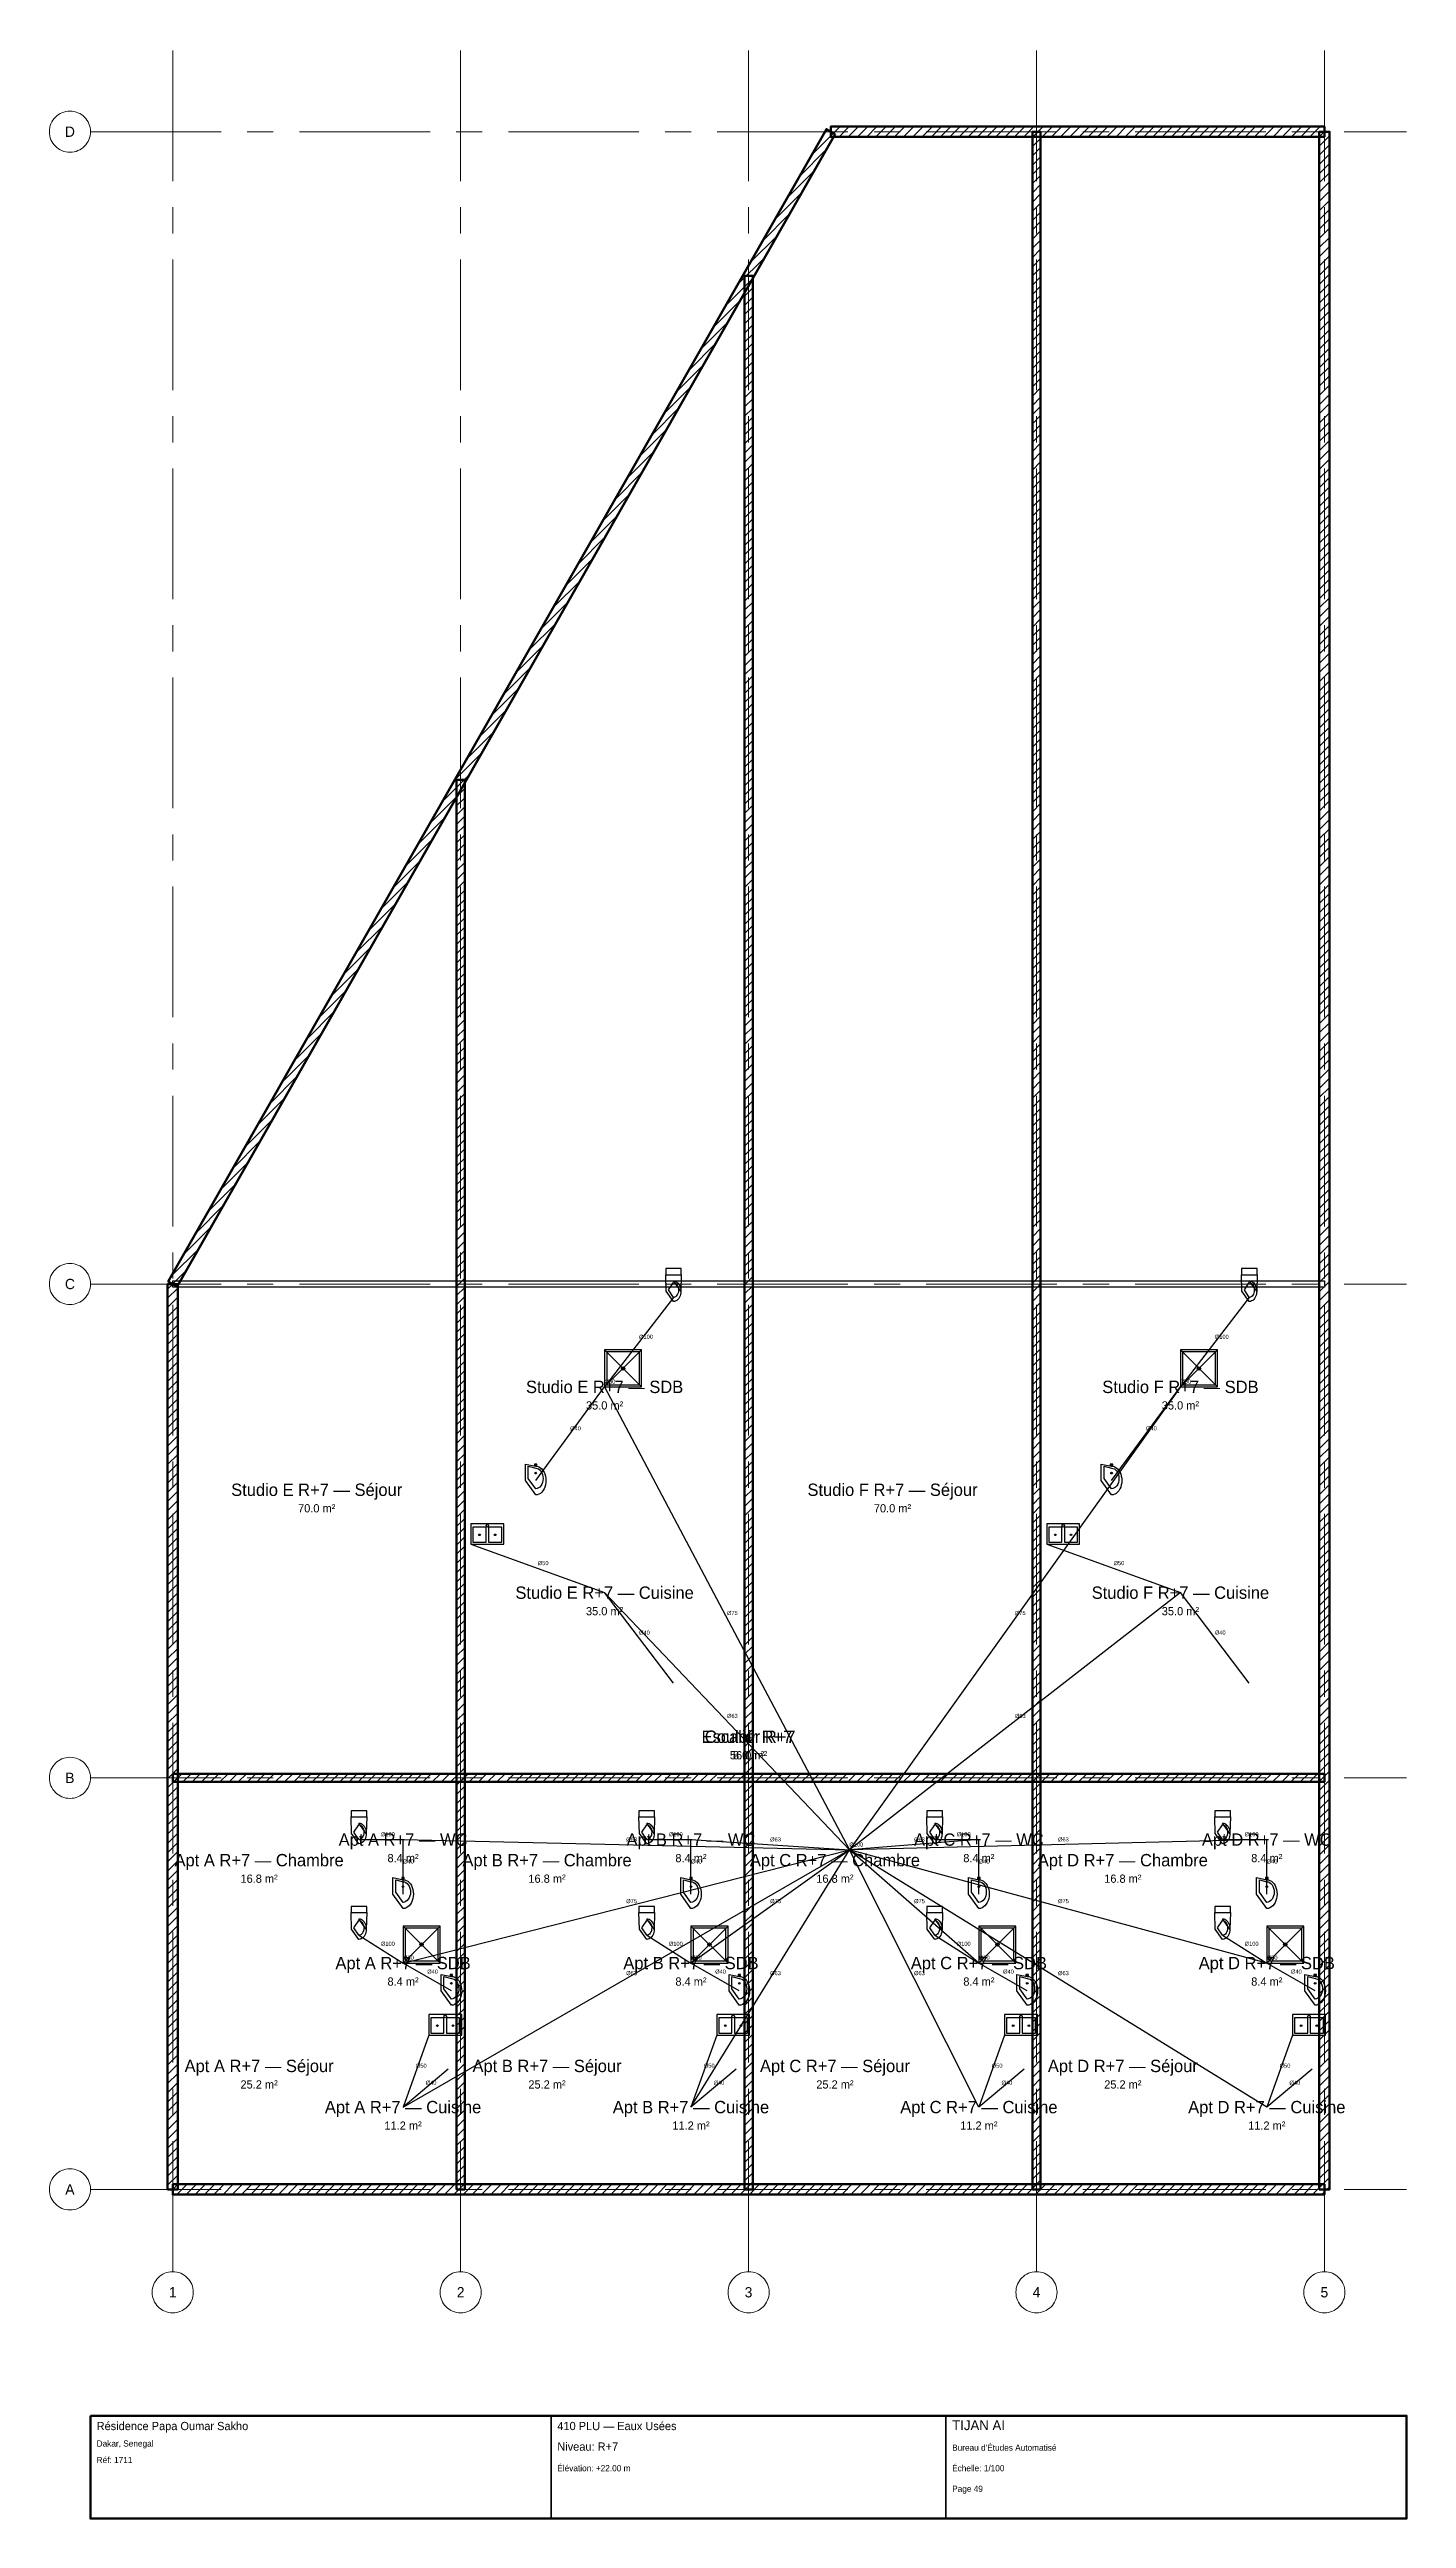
# Model space of a CAD drawing. Header units: metres. Extents: x -3 to 30, y -8 to 52.
import ezdxf
from ezdxf.enums import TextEntityAlignment as Align

# ---------------------------------------------------------------- set-up
doc = ezdxf.new("R2010")
doc.units = ezdxf.units.M
doc.linetypes.add('CENTER', pattern=[5.08, 3.175, -0.635, 0.635, -0.635])
for name, color, linetype, lineweight in [('A-HATCH', 8, 'Continuous', 0), ('A-TEXT', 7, 'Continuous', 0), ('A-WALL', 7, 'Continuous', 50), ('A-WALL-INT', 8, 'Continuous', 25), ('G-CART', 7, 'Continuous', 35), ('P-FIXT', 5, 'Continuous', 25), ('P-PIPE-EU', 3, 'Continuous', 18), ('S-GRID', 8, 'CENTER', 9)]:
    doc.layers.add(name, color=color, linetype=linetype, lineweight=lineweight)

# ---------------------------------------------------------------- blocks, each defined once
blk = doc.blocks.new('TJ_EVIER')
at = {"layer": 'P-FIXT'}
for points in [[(0, 0), (0.8, 0), (0.8, 0.5), (0, 0.5)], [(0.05, 0.05), (0.37, 0.05), (0.37, 0.42), (0.05, 0.42)], [(0.43, 0.05), (0.75, 0.05), (0.75, 0.42), (0.43, 0.42)]]:
    blk.add_lwpolyline(points, close=True, dxfattribs=at)
for centre, radius in [((0.21, 0.23), 0.02), ((0.4, 0.45), 0.03), ((0.59, 0.23), 0.02)]:
    blk.add_circle(centre, radius, dxfattribs=at)
blk = doc.blocks.new('TJ_LAVABO')
at = {"layer": 'P-FIXT'}
for points in [[(-0.25, 0.4), (0, 0.35), (0.039, 0.346), (0.077, 0.333), (0.113, 0.312), (0.147, 0.283), (0.177, 0.247), (0.202, 0.206), (0.223, 0.159), (0.238, 0.108), (0.247, 0.055), (0.25, 0), (0.247, -0.055), (0.238, -0.108), (0.223, -0.159), (0.202, -0.206), (0.177, -0.247), (0.147, -0.283), (0.113, -0.312), (0.077, -0.333), (0.039, -0.346), (0, -0.35), (-0.25, 0), (-0.25, 0.4)], [(-0.18, 0.35), (0, 0.3), (0.035, 0.295), (0.069, 0.281), (0.1, 0.258), (0.127, 0.227), (0.15, 0.189), (0.166, 0.146), (0.177, 0.099), (0.18, 0.05), (0.177, 0.001), (0.166, -0.046), (0.15, -0.089), (0.127, -0.127), (0.1, -0.158), (0.069, -0.181), (0.035, -0.195), (0, -0.2), (-0.18, 0.05), (-0.18, 0.35)], [(-0.03, 0.37), (0.03, 0.37), (0.03, 0.4), (-0.03, 0.4)]]:
    blk.add_lwpolyline(points, close=True, dxfattribs=at)
blk.add_circle((0, 0.18), 0.02, dxfattribs=at)
blk = doc.blocks.new('TJ_DOUCHE')
at = {"layer": 'P-FIXT'}
for p, q in [((0, 0), (0.9, 0.9)), ((0.9, 0), (0, 0.9))]:
    blk.add_line(p, q, dxfattribs=at)
for points in [[(0, 0), (0.9, 0), (0.9, 0.9), (0, 0.9)], [(0.05, 0.05), (0.85, 0.05), (0.85, 0.85), (0.05, 0.85)]]:
    blk.add_lwpolyline(points, close=True, dxfattribs=at)
blk.add_circle((0.45, 0.45), 0.04, dxfattribs=at)
blk = doc.blocks.new('TJ_WC')
at = {"layer": 'P-FIXT'}
for points in [[(-0.19, 0.55), (0.19, 0.55), (0.19, 0.7), (-0.19, 0.7)], [(0, 0.4), (0.028, 0.397), (0.056, 0.388), (0.082, 0.373), (0.106, 0.352), (0.127, 0.327), (0.146, 0.297), (0.16, 0.263), (0.171, 0.227), (0.178, 0.189), (0.18, 0.15), (0.178, 0.111), (0.171, 0.073), (0.16, 0.037), (0.146, 0.003), (0.127, -0.027), (0.106, -0.052), (0.082, -0.073), (0.056, -0.088), (0.028, -0.097), (0, -0.1), (-0.18, 0.15), (-0.19, 0.55), (0.19, 0.55), (0.18, 0.15)], [(0, 0.36), (0.023, 0.357), (0.046, 0.346), (0.067, 0.33), (0.085, 0.307), (0.1, 0.28), (0.111, 0.249), (0.118, 0.215), (0.12, 0.18), (0.118, 0.145), (0.111, 0.111), (0.1, 0.08), (0.085, 0.053), (0.067, 0.03), (0.046, 0.014), (0.023, 0.003), (0, 0), (-0.12, 0.18)]]:
    blk.add_lwpolyline(points, close=True, dxfattribs=at)

msp = doc.modelspace()

# ---------------------------------------------------------------- hatches: boundary and pattern name
at = {"layer": 'A-HATCH'}
h = msp.add_hatch(dxfattribs=at)
h.set_pattern_fill('ANSI31', scale=0.05)
h.paths.add_polyline_path([(16.109, 49.938), (0.109, 21.938), (-0.109, 22.062), (15.891, 50.062), (16.109, 49.938)])
h = msp.add_hatch(dxfattribs=at)
h.set_pattern_fill('ANSI31', scale=0.05)
h.paths.add_polyline_path([(28, 49.875), (16, 49.875), (16, 50.125), (28, 50.125), (28, 49.875)])
h = msp.add_hatch(dxfattribs=at)
h.set_pattern_fill('ANSI31', scale=0.05)
h.paths.add_polyline_path([(20.9, 0), (20.9, 50), (21.1, 50), (21.1, 0), (20.9, 0)])
h = msp.add_hatch(dxfattribs=at)
h.set_pattern_fill('ANSI31', scale=0.05)
h.paths.add_polyline_path([(27.875, 0), (27.875, 50), (28.125, 50), (28.125, 0), (27.875, 0)])
h = msp.add_hatch(dxfattribs=at)
h.set_pattern_fill('ANSI31', scale=0.05)
h.paths.add_polyline_path([(13.9, 0), (13.9, 46.5), (14.1, 46.5), (14.1, 0), (13.9, 0)])
h = msp.add_hatch(dxfattribs=at)
h.set_pattern_fill('ANSI31', scale=0.05)
h.paths.add_polyline_path([(6.9, 0), (6.9, 34.25), (7.1, 34.25), (7.1, 0), (6.9, 0)])
h = msp.add_hatch(dxfattribs=at)
h.set_pattern_fill('ANSI31', scale=0.05)
h.paths.add_polyline_path([(0.125, 22), (0.125, 0), (-0.125, 0), (-0.125, 22), (0.125, 22)])
h = msp.add_hatch(dxfattribs=at)
h.set_pattern_fill('ANSI31', scale=0.05)
h.paths.add_polyline_path([(0, 10.1), (28, 10.1), (28, 9.9), (0, 9.9), (0, 10.1)])
h = msp.add_hatch(dxfattribs=at)
h.set_pattern_fill('ANSI31', scale=0.05)
h.paths.add_polyline_path([(0, 0.125), (28, 0.125), (28, -0.125), (0, -0.125), (0, 0.125)])

# ---------------------------------------------------------------- linework, layer by layer
at = {"layer": 'A-WALL'}
for points in [[(16.109, 49.938), (0.109, 21.938), (-0.109, 22.062), (15.891, 50.062)], [(28, 49.875), (16, 49.875), (16, 50.125), (28, 50.125)], [(20.9, 0), (20.9, 50), (21.1, 50), (21.1, 0)], [(27.875, 0), (27.875, 50), (28.125, 50), (28.125, 0)], [(13.9, 0), (13.9, 46.5), (14.1, 46.5), (14.1, 0)], [(6.9, 0), (6.9, 34.25), (7.1, 34.25), (7.1, 0)], [(0.125, 22), (0.125, 0), (-0.125, 0), (-0.125, 22)], [(0, 10.1), (28, 10.1), (28, 9.9), (0, 9.9)], [(0, 0.125), (28, 0.125), (28, -0.125), (0, -0.125)]]:
    msp.add_lwpolyline(points, close=True, dxfattribs=at)
at = {"layer": 'A-WALL-INT'}
msp.add_lwpolyline([(0, 22.075), (28, 22.075), (28, 21.925), (0, 21.925)], close=True, dxfattribs=at)
at = {"layer": 'G-CART'}
for p, q in [((9.2, -5.5), (9.2, -8)), ((18.8, -5.5), (18.8, -8))]:
    msp.add_line(p, q, dxfattribs=at)
at = {"layer": 'G-CART', "lineweight": 50}
msp.add_lwpolyline([(-2, -5.5), (30, -5.5), (30, -8), (-2, -8)], close=True, dxfattribs=at)
at = {"layer": 'P-PIPE-EU', "color": 3, "lineweight": 25}
for p, q in [((12.175, 21.675), (10.5, 19.5)), ((26.175, 21.675), (24.5, 19.5)), ((8.825, 17.225), (10.5, 19.5)), ((10.5, 19.5), (16.45, 8.25)), ((10.5, 19.5), (10.5, 19.5)), ((24.5, 19.5), (16.45, 8.25)), ((22.825, 17.225), (24.5, 19.5)), ((24.5, 19.5), (24.5, 19.5)), ((7.25, 15.675), (10.5, 14.5)), ((21.25, 15.675), (24.5, 14.5)), ((10.5, 14.5), (16.45, 8.25)), ((12.175, 12.3), (10.5, 14.5)), ((24.5, 14.5), (16.45, 8.25)), ((26.175, 12.3), (24.5, 14.5)), ((4.525, 8.5), (5.6, 8.5)), ((5.6, 8.5), (16.45, 8.25)), ((5.6, 7.175), (5.6, 8.5)), ((11.525, 8.5), (12.6, 8.5)), ((12.6, 8.5), (16.45, 8.25)), ((12.6, 7.175), (12.6, 8.5)), ((19.6, 8.5), (16.45, 8.25)), ((26.6, 8.5), (16.45, 8.25)), ((18.525, 8.5), (19.6, 8.5)), ((19.6, 7.175), (19.6, 8.5)), ((25.525, 8.5), (26.6, 8.5)), ((26.6, 7.175), (26.6, 8.5)), ((5.6, 2), (16.45, 8.25)), ((5.6, 5.5), (16.45, 8.25)), ((12.6, 2), (16.45, 8.25)), ((12.6, 5.5), (16.45, 8.25)), ((16.45, 8.25), (16.45, 8.25)), ((19.6, 2), (16.45, 8.25)), ((19.6, 5.5), (16.45, 8.25)), ((26.6, 2), (16.45, 8.25)), ((26.6, 5.5), (16.45, 8.25)), ((4.525, 6.175), (5.6, 5.5)), ((11.525, 6.175), (12.6, 5.5)), ((18.525, 6.175), (19.6, 5.5)), ((25.525, 6.175), (26.6, 5.5)), ((6.775, 4.825), (5.6, 5.5)), ((5.6, 5.5), (5.6, 5.5)), ((13.775, 4.825), (12.6, 5.5)), ((12.6, 5.5), (12.6, 5.5)), ((20.775, 4.825), (19.6, 5.5)), ((19.6, 5.5), (19.6, 5.5)), ((27.775, 4.825), (26.6, 5.5)), ((26.6, 5.5), (26.6, 5.5)), ((6.225, 3.75), (5.6, 2)), ((13.225, 3.75), (12.6, 2)), ((20.225, 3.75), (19.6, 2)), ((27.225, 3.75), (26.6, 2)), ((6.7, 2.925), (5.6, 2)), ((13.7, 2.925), (12.6, 2)), ((20.7, 2.925), (19.6, 2)), ((27.7, 2.925), (26.6, 2))]:
    msp.add_line(p, q, dxfattribs=at)
at = {"layer": 'S-GRID', "linetype": 'CENTER'}
for p, q in [((0, -2), (0, 52)), ((7, -2), (7, 52)), ((14, -2), (14, 52)), ((21, -2), (21, 52)), ((28, -2), (28, 52)), ((-2, 50), (30, 50)), ((-2, 22), (30, 22)), ((-2, 10), (30, 10)), ((-2, 0), (30, 0))]:
    msp.add_line(p, q, dxfattribs=at)
at = {"layer": 'S-GRID'}
for centre in [(-2.5, 50), (-2.5, 22), (-2.5, 10), (-2.5, 0), (0, -2.5), (7, -2.5), (14, -2.5), (21, -2.5), (28, -2.5)]:
    msp.add_circle(centre, 0.5, dxfattribs=at)

# ---------------------------------------------------------------- block references
at = {"layer": 'P-FIXT'}
for name, p in [('TJ_WC', (12.175, 21.675)), ('TJ_WC', (26.175, 21.675)), ('TJ_DOUCHE', (10.5, 19.5)), ('TJ_DOUCHE', (24.5, 19.5)), ('TJ_LAVABO', (8.825, 17.225)), ('TJ_LAVABO', (22.825, 17.225)), ('TJ_EVIER', (7.25, 15.675)), ('TJ_EVIER', (21.25, 15.675)), ('TJ_WC', (4.525, 8.5)), ('TJ_WC', (11.525, 8.5)), ('TJ_WC', (18.525, 8.5)), ('TJ_WC', (25.525, 8.5)), ('TJ_LAVABO', (5.6, 7.175)), ('TJ_LAVABO', (12.6, 7.175)), ('TJ_LAVABO', (19.6, 7.175)), ('TJ_LAVABO', (26.6, 7.175)), ('TJ_WC', (4.525, 6.175)), ('TJ_WC', (11.525, 6.175)), ('TJ_WC', (18.525, 6.175)), ('TJ_WC', (25.525, 6.175)), ('TJ_DOUCHE', (5.6, 5.5)), ('TJ_DOUCHE', (12.6, 5.5)), ('TJ_DOUCHE', (19.6, 5.5)), ('TJ_DOUCHE', (26.6, 5.5)), ('TJ_LAVABO', (6.775, 4.825)), ('TJ_LAVABO', (13.775, 4.825)), ('TJ_LAVABO', (20.775, 4.825)), ('TJ_LAVABO', (27.775, 4.825)), ('TJ_EVIER', (6.225, 3.75)), ('TJ_EVIER', (13.225, 3.75)), ('TJ_EVIER', (20.225, 3.75)), ('TJ_EVIER', (27.225, 3.75))]:
    msp.add_blockref(name, p, dxfattribs=at)

# ---------------------------------------------------------------- texts
at = {"layer": 'A-TEXT'}
for s, height, p in [('Studio E R+7 — SDB', 0.3, (10.5, 19.5)), ('Studio F R+7 — SDB', 0.3, (24.5, 19.5)), ('35.0 m²', 0.2, (10.5, 19.05)), ('35.0 m²', 0.2, (24.5, 19.05)), ('Studio E R+7 — Séjour', 0.3, (3.5, 17)), ('Studio F R+7 — Séjour', 0.3, (17.5, 17)), ('70.0 m²', 0.2, (3.5, 16.55)), ('70.0 m²', 0.2, (17.5, 16.55)), ('Studio E R+7 — Cuisine', 0.3, (10.5, 14.5)), ('Studio F R+7 — Cuisine', 0.3, (24.5, 14.5)), ('35.0 m²', 0.2, (10.5, 14.05)), ('35.0 m²', 0.2, (24.5, 14.05)), ('Escalier R+7', 0.3, (14, 11)), ('Couloir R+7', 0.3, (14, 11)), ('56.0 m²', 0.2, (14, 10.55)), ('8.0 m²', 0.2, (14, 10.55)), ('Apt A R+7 — WC', 0.3, (5.6, 8.5)), ('Apt B R+7 — WC', 0.3, (12.6, 8.5)), ('Apt C R+7 — WC', 0.3, (19.6, 8.5)), ('Apt D R+7 — WC', 0.3, (26.6, 8.5)), ('Apt A R+7 — Chambre', 0.3, (2.1, 8)), ('8.4 m²', 0.2, (5.6, 8.05)), ('Apt B R+7 — Chambre', 0.3, (9.1, 8)), ('8.4 m²', 0.2, (12.6, 8.05)), ('Apt C R+7 — Chambre', 0.3, (16.1, 8)), ('8.4 m²', 0.2, (19.6, 8.05)), ('Apt D R+7 — Chambre', 0.3, (23.1, 8)), ('8.4 m²', 0.2, (26.6, 8.05)), ('16.8 m²', 0.2, (2.1, 7.55)), ('16.8 m²', 0.2, (9.1, 7.55)), ('16.8 m²', 0.2, (16.1, 7.55)), ('16.8 m²', 0.2, (23.1, 7.55)), ('Apt A R+7 — SDB', 0.3, (5.6, 5.5)), ('Apt B R+7 — SDB', 0.3, (12.6, 5.5)), ('Apt C R+7 — SDB', 0.3, (19.6, 5.5)), ('Apt D R+7 — SDB', 0.3, (26.6, 5.5)), ('8.4 m²', 0.2, (5.6, 5.05)), ('8.4 m²', 0.2, (12.6, 5.05)), ('8.4 m²', 0.2, (19.6, 5.05)), ('8.4 m²', 0.2, (26.6, 5.05)), ('Apt A R+7 — Séjour', 0.3, (2.1, 3)), ('Apt B R+7 — Séjour', 0.3, (9.1, 3)), ('Apt C R+7 — Séjour', 0.3, (16.1, 3)), ('Apt D R+7 — Séjour', 0.3, (23.1, 3)), ('25.2 m²', 0.2, (2.1, 2.55)), ('25.2 m²', 0.2, (9.1, 2.55)), ('25.2 m²', 0.2, (16.1, 2.55)), ('25.2 m²', 0.2, (23.1, 2.55)), ('Apt A R+7 — Cuisine', 0.3, (5.6, 2)), ('Apt B R+7 — Cuisine', 0.3, (12.6, 2)), ('Apt C R+7 — Cuisine', 0.3, (19.6, 2)), ('Apt D R+7 — Cuisine', 0.3, (26.6, 2)), ('11.2 m²', 0.2, (5.6, 1.55)), ('11.2 m²', 0.2, (12.6, 1.55)), ('11.2 m²', 0.2, (19.6, 1.55)), ('11.2 m²', 0.2, (26.6, 1.55))]:
    msp.add_text(s, height=height, dxfattribs=at).set_placement(p, align=Align.MIDDLE_CENTER)
at = {"layer": 'G-CART'}
for s, height, p in [('Résidence Papa Oumar Sakho', 0.2, (-1.85, -5.85)), ('410 PLU — Eaux Usées', 0.2, (9.35, -5.85)), ('TIJAN AI', 0.24, (18.95, -5.85)), ('Dakar, Senegal', 0.15, (-1.85, -6.25)), ('Réf: 1711', 0.15, (-1.85, -6.65)), ('Niveau: R+7', 0.2, (9.35, -6.35)), ("Bureau d'Études Automatisé", 0.15, (18.95, -6.35)), ('Élévation: +22.00 m', 0.15, (9.35, -6.85)), ('Échelle: 1/100', 0.15, (18.95, -6.85)), ('Page 49', 0.15, (18.95, -7.35))]:
    msp.add_text(s, height=height, dxfattribs=at).set_placement(p)
at = {"layer": 'P-PIPE-EU'}
for s, p in [('Ø100', (11.338, 20.667)), ('Ø100', (25.337, 20.667)), ('Ø50', (10.5, 19.58)), ('Ø50', (24.5, 19.58)), ('Ø40', (9.662, 18.442)), ('Ø40', (23.663, 18.442)), ('Ø50', (8.875, 15.168)), ('Ø50', (22.875, 15.168)), ('Ø75', (13.475, 13.955)), ('Ø75', (20.475, 13.955)), ('Ø40', (11.338, 13.48)), ('Ø40', (25.337, 13.48)), ('Ø63', (13.475, 11.455)), ('Ø63', (20.475, 11.455)), ('Ø100', (5.062, 8.58)), ('Ø63', (11.025, 8.455)), ('Ø100', (12.062, 8.58)), ('Ø63', (14.525, 8.455)), ('Ø100', (16.45, 8.33)), ('Ø63', (18.025, 8.455)), ('Ø100', (19.062, 8.58)), ('Ø63', (21.525, 8.455)), ('Ø100', (26.062, 8.58)), ('Ø40', (5.6, 7.918)), ('Ø40', (12.6, 7.918)), ('Ø40', (19.6, 7.918)), ('Ø40', (26.6, 7.918)), ('Ø75', (11.025, 6.955)), ('Ø75', (14.525, 6.955)), ('Ø75', (18.025, 6.955)), ('Ø75', (21.525, 6.955)), ('Ø100', (5.062, 5.918)), ('Ø100', (12.062, 5.918)), ('Ø100', (19.062, 5.918)), ('Ø100', (26.062, 5.918)), ('Ø50', (5.6, 5.58)), ('Ø50', (12.6, 5.58)), ('Ø50', (19.6, 5.58)), ('Ø50', (26.6, 5.58)), ('Ø40', (6.188, 5.242)), ('Ø63', (11.025, 5.205)), ('Ø40', (13.188, 5.242)), ('Ø63', (14.525, 5.205)), ('Ø63', (18.025, 5.205)), ('Ø40', (20.188, 5.242)), ('Ø63', (21.525, 5.205)), ('Ø40', (27.188, 5.242)), ('Ø50', (5.912, 2.955)), ('Ø50', (12.913, 2.955)), ('Ø50', (19.913, 2.955)), ('Ø50', (26.913, 2.955)), ('Ø40', (6.15, 2.542)), ('Ø40', (13.15, 2.542)), ('Ø40', (20.15, 2.542)), ('Ø40', (27.15, 2.542))]:
    msp.add_text(s, height=0.1, dxfattribs=at).set_placement(p)
at = {"layer": 'S-GRID'}
for s, p in [('D', (-2.5, 50)), ('C', (-2.5, 22)), ('B', (-2.5, 10)), ('A', (-2.5, 0)), ('1', (0, -2.5)), ('2', (7, -2.5)), ('3', (14, -2.5)), ('4', (21, -2.5)), ('5', (28, -2.5))]:
    msp.add_text(s, height=0.25, dxfattribs=at).set_placement(p, align=Align.MIDDLE_CENTER)

doc.saveas('drawing.dxf')
